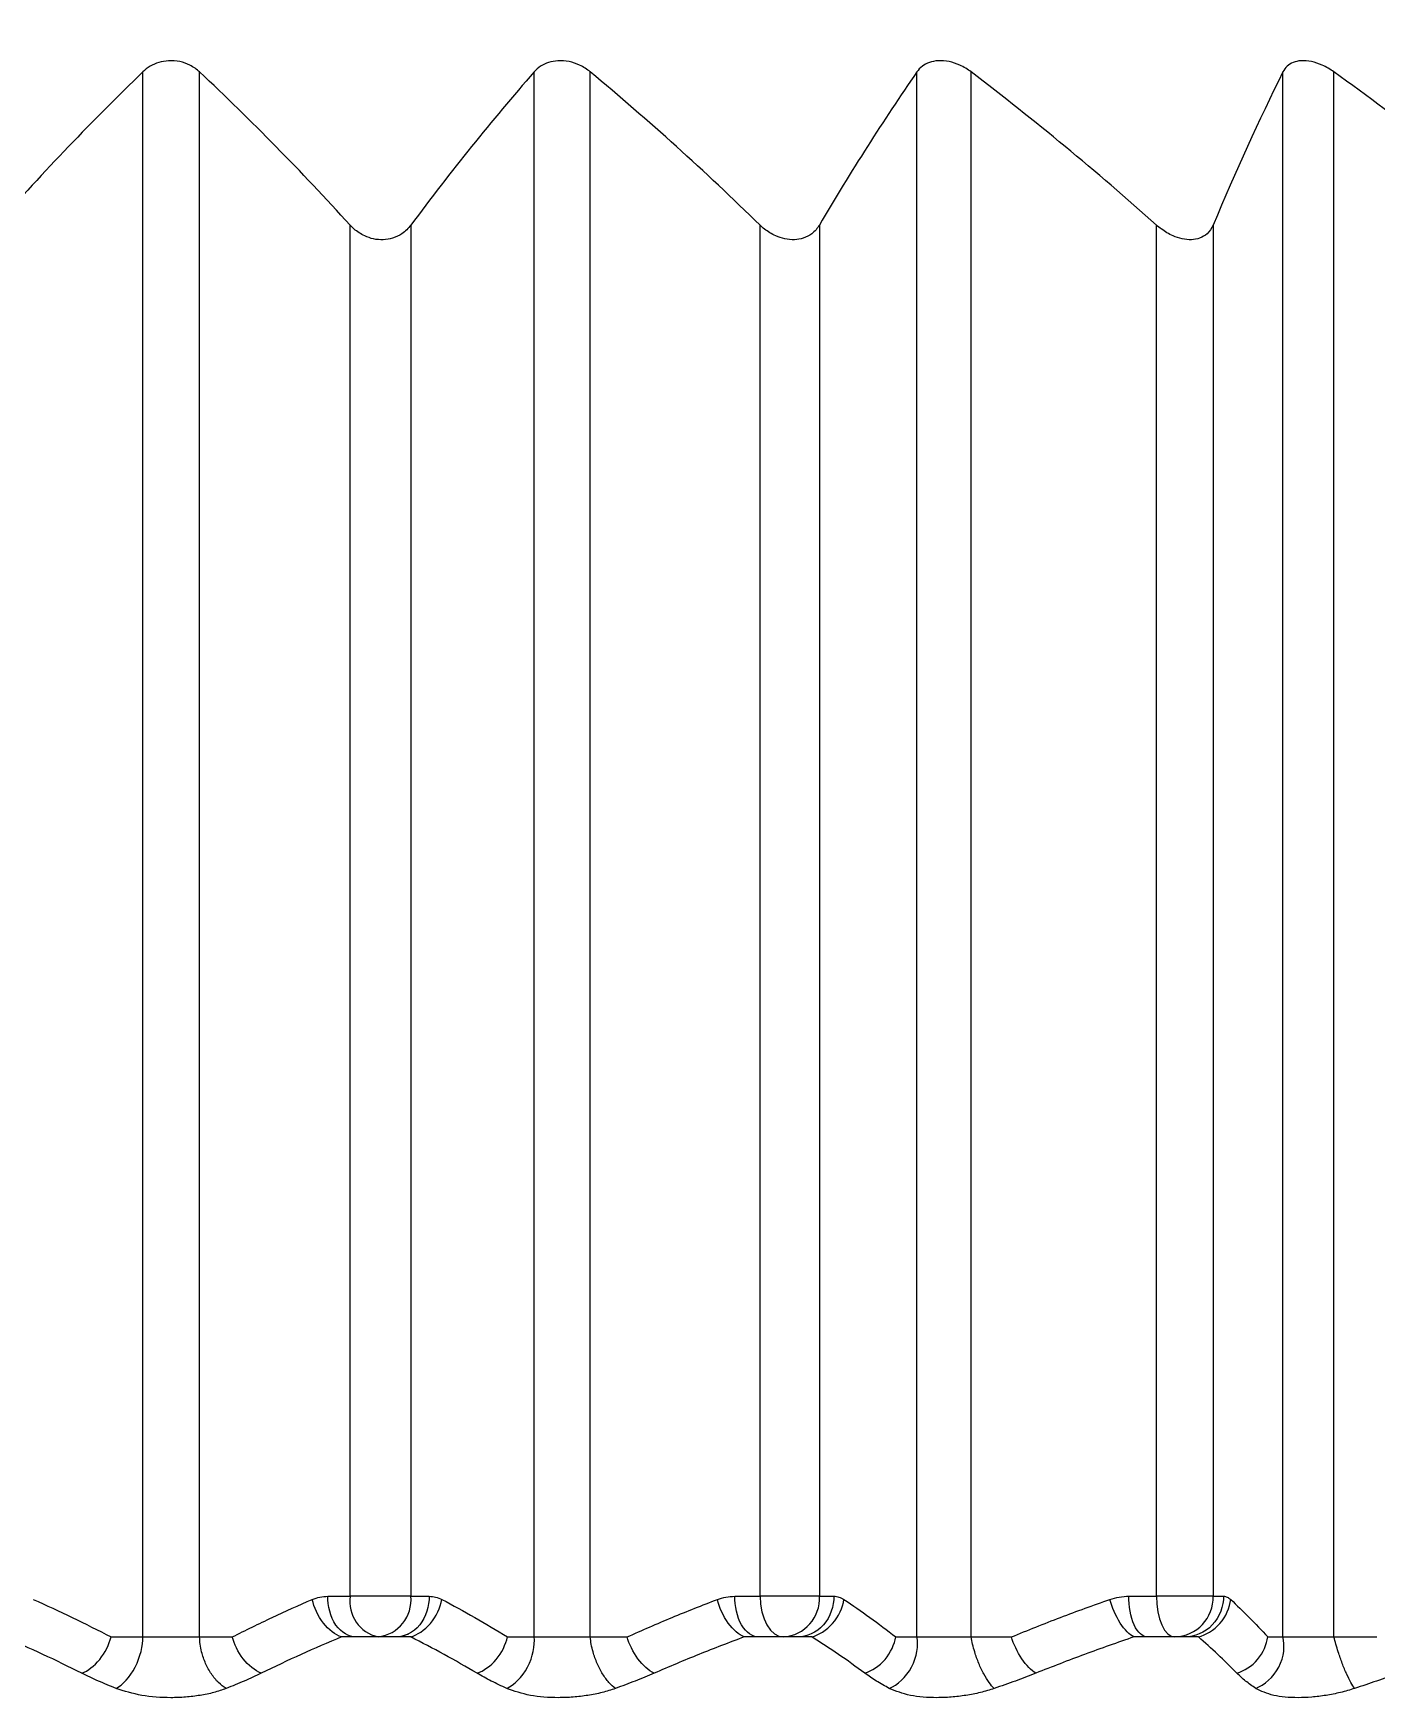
# Model space of a CAD drawing. Header units: inches. Extents: x 24920 to 61775, y 10942 to 38819.
# Drawn here: x 58780.938 to 58784.241, y 31336.41 to 31340.5 of the extents above; entities that cross this region are included whole.
import ezdxf

# ---------------------------------------------------------------- set-up
doc = ezdxf.new("R2010")
doc.units = ezdxf.units.IN
doc.header["$MEASUREMENT"] = 0
doc.layers.add('FF-FIXT', color=2, linetype='Continuous')

# ---------------------------------------------------------------- blocks, each defined once
blk = doc.blocks.new('sgg')
at = {"layer": 'FF-FIXT', "color": 8, "ltscale": 3}
for p, q in [((58781.2076, 31161.0597), (58781.2075, 31164.9051)), ((58781.3473, 31161.0597), (58781.3473, 31164.9051)), ((58782.1695, 31161.0597), (58782.1695, 31164.9051)), ((58782.3075, 31161.0597), (58782.3075, 31164.9052)), ((58783.1104, 31161.0597), (58783.1103, 31164.9052)), ((58783.2436, 31161.0597), (58783.2435, 31164.9052)), ((58784.0099, 31161.0597), (58784.0098, 31164.9052)), ((58784.1355, 31161.0597), (58784.1354, 31164.9052)), ((58781.7172, 31161.1597), (58781.7172, 31164.5289)), ((58781.8665, 31164.5289), (58781.8666, 31161.1597)), ((58782.7248, 31161.1597), (58782.7247, 31164.5289)), ((58782.8705, 31164.5289), (58782.8706, 31161.1597)), ((58783.6993, 31161.1597), (58783.6992, 31164.5289)), ((58783.8384, 31164.5289), (58783.8385, 31161.1597)), ((58781.6621, 31161.1597), (58781.7172, 31161.1597)), ((58781.8666, 31161.1597), (58781.7172, 31161.1597)), ((58781.8666, 31161.1597), (58781.9117, 31161.1597)), ((58782.6626, 31161.1597), (58782.7248, 31161.1597)), ((58782.8706, 31161.1597), (58782.7248, 31161.1597)), ((58782.8706, 31161.1597), (58782.9064, 31161.1597)), ((58783.6313, 31161.1597), (58783.6993, 31161.1597)), ((58783.8385, 31161.1597), (58783.6993, 31161.1597)), ((58783.8385, 31161.1597), (58783.864, 31161.1597)), ((58781.1295, 31161.0597), (58781.2076, 31161.0597)), ((58781.3473, 31161.0597), (58781.4276, 31161.0597)), ((58781.7309, 31161.0597), (58781.6959, 31161.0597)), ((58781.7861, 31161.0597), (58781.7309, 31161.0597)), ((58781.8313, 31161.0597), (58781.7309, 31161.0597)), ((58781.8313, 31161.0597), (58781.7861, 31161.0597)), ((58781.8663, 31161.0597), (58781.8313, 31161.0597)), ((58781.8607, 31161.0667), (58781.8396, 31161.0596)), ((58782.1038, 31161.0597), (58782.1695, 31161.0597)), ((58782.3075, 31161.0597), (58782.398, 31161.0597)), ((58782.7201, 31161.0597), (58782.6859, 31161.0597)), ((58782.8181, 31161.0597), (58782.7201, 31161.0597)), ((58782.7823, 31161.0597), (58782.7201, 31161.0597)), ((58782.8181, 31161.0597), (58782.7823, 31161.0597)), ((58782.8522, 31161.0597), (58782.8181, 31161.0597)), ((58783.0584, 31161.0597), (58783.1104, 31161.0597)), ((58783.2436, 31161.0597), (58783.3425, 31161.0597)), ((58783.6763, 31161.0597), (58783.6436, 31161.0597)), ((58783.7698, 31161.0597), (58783.6763, 31161.0597)), ((58783.7443, 31161.0597), (58783.6763, 31161.0597)), ((58783.7698, 31161.0597), (58783.7443, 31161.0597)), ((58783.8023, 31161.0597), (58783.7698, 31161.0597)), ((58783.9727, 31161.0597), (58784.0099, 31161.0597)), ((58784.1355, 31161.0597), (58784.2405, 31161.0597))]:
    blk.add_line(p, q, dxfattribs=at)
at = {"layer": 'FF-FIXT', "color": 8, "ltscale": 3, "flags": 128}
for points in [[(58782.7248, 31161.1597), (58782.7259, 31161.1402), (58782.7292, 31161.1214), (58782.7345, 31161.1042), (58782.7417, 31161.089), (58782.7504, 31161.0766), (58782.7603, 31161.0673), (58782.7711, 31161.0616), (58782.7823, 31161.0597)], [(58783.6993, 31161.1597), (58783.7002, 31161.1402), (58783.7027, 31161.1215), (58783.7069, 31161.1042), (58783.7125, 31161.089), (58783.7193, 31161.0766), (58783.7271, 31161.0673), (58783.7355, 31161.0617), (58783.7443, 31161.0597)]]:
    blk.add_lwpolyline(points, dxfattribs=at)
at = {"layer": 'FF-FIXT', "color": 8, "ltscale": 3}
for centre, radius, start, end in [((58781.1834, 31158.0597), 9.5, 90.00122, 134.64926), ((58781.1834, 31158.0597), 9.5, 43.78171, 90.00122), ((58781.8052, 31161.1466), 0.0889, 171.5064, 257.608), ((58781.7751, 31161.1509), 0.0918, 276.8546, 5.5093), ((58782.7761, 31161.1542), 0.0947, 273.7894, 3.3415), ((58783.7413, 31161.1569), 0.0972, 271.7674, 1.6678)]:
    blk.add_arc(centre, radius, start, end, dxfattribs=at)
for points, knots in [([(58781.3473, 31164.9051), (58781.3405, 31164.9115), (58781.3325, 31164.9172), (58781.3233, 31164.9218), (58781.3158, 31164.9256), (58781.3073, 31164.9286), (58781.2985, 31164.9305), (58781.2896, 31164.9324), (58781.2801, 31164.9332), (58781.2708, 31164.9326), (58781.2627, 31164.9321), (58781.2546, 31164.9306), (58781.2471, 31164.9284), (58781.2395, 31164.926), (58781.2323, 31164.9228), (58781.2258, 31164.919), (58781.2189, 31164.915), (58781.2128, 31164.9102), (58781.2075, 31164.9051)], [0, 0, 0, 0, 0.0000337382, 0.0000337382, 0.0000337382, 0.0000613606, 0.0000613606, 0.0000613606, 0.0000892256, 0.0000892256, 0.0000892256, 0.0001137012, 0.0001137012, 0.0001137012, 0.0001388699, 0.0001388699, 0.0001388699, 0.0001659953, 0.0001659953, 0.0001659953, 0.0001659953]), ([(58782.3075, 31164.9052), (58782.2999, 31164.9115), (58782.291, 31164.9173), (58782.2813, 31164.9219), (58782.2733, 31164.9256), (58782.2645, 31164.9287), (58782.2555, 31164.9305), (58782.2464, 31164.9324), (58782.2369, 31164.9332), (58782.2279, 31164.9326), (58782.2199, 31164.9321), (58782.2122, 31164.9307), (58782.2051, 31164.9284), (58782.1979, 31164.926), (58782.1913, 31164.9228), (58782.1855, 31164.9191), (58782.1793, 31164.915), (58782.1739, 31164.9103), (58782.1695, 31164.9052)], [0, 0, 0, 0, 0.0000337382, 0.0000337382, 0.0000337382, 0.0000613606, 0.0000613606, 0.0000613606, 0.0000892256, 0.0000892256, 0.0000892256, 0.0001137012, 0.0001137012, 0.0001137012, 0.0001388699, 0.0001388699, 0.0001388699, 0.0001659953, 0.0001659953, 0.0001659953, 0.0001659953]), ([(58783.2436, 31164.9052), (58783.2352, 31164.9115), (58783.2258, 31164.9173), (58783.2157, 31164.9219), (58783.2074, 31164.9256), (58783.1985, 31164.9287), (58783.1895, 31164.9306), (58783.1805, 31164.9325), (58783.1711, 31164.9332), (58783.1625, 31164.9326), (58783.1549, 31164.9322), (58783.1476, 31164.9307), (58783.1412, 31164.9284), (58783.1346, 31164.9261), (58783.1287, 31164.9228), (58783.1237, 31164.9191), (58783.1183, 31164.915), (58783.1138, 31164.9103), (58783.1103, 31164.9052)], [0, 0, 0, 0, 0.0000337382, 0.0000337382, 0.0000337382, 0.0000613606, 0.0000613606, 0.0000613606, 0.0000892256, 0.0000892256, 0.0000892256, 0.0001137012, 0.0001137012, 0.0001137012, 0.0001388699, 0.0001388699, 0.0001388699, 0.0001659953, 0.0001659953, 0.0001659953, 0.0001659953]), ([(58784.1354, 31164.9052), (58784.1266, 31164.9115), (58784.1168, 31164.9173), (58784.1066, 31164.9219), (58784.0982, 31164.9257), (58784.0892, 31164.9287), (58784.0805, 31164.9306), (58784.0717, 31164.9325), (58784.0627, 31164.9332), (58784.0547, 31164.9327), (58784.0476, 31164.9322), (58784.041, 31164.9307), (58784.0353, 31164.9284), (58784.0294, 31164.9261), (58784.0243, 31164.9229), (58784.0202, 31164.9191), (58784.0158, 31164.915), (58784.0123, 31164.9103), (58784.0098, 31164.9052)], [0, 0, 0, 0, 0.0000337382, 0.0000337382, 0.0000337382, 0.0000613606, 0.0000613606, 0.0000613606, 0.0000892256, 0.0000892256, 0.0000892256, 0.0001137012, 0.0001137012, 0.0001137012, 0.0001388699, 0.0001388699, 0.0001388699, 0.0001659953, 0.0001659953, 0.0001659953, 0.0001659953]), ([(58781.8665, 31164.5289), (58781.8606, 31164.5211), (58781.8532, 31164.5137), (58781.8442, 31164.5077), (58781.8376, 31164.5032), (58781.8299, 31164.4994), (58781.8215, 31164.4968), (58781.8143, 31164.4946), (58781.8065, 31164.4932), (58781.7986, 31164.4929), (58781.7907, 31164.4925), (58781.7825, 31164.4933), (58781.7748, 31164.4949), (58781.7673, 31164.4966), (58781.7599, 31164.4991), (58781.7532, 31164.5022), (58781.7434, 31164.5067), (58781.7346, 31164.5127), (58781.7271, 31164.5192), (58781.7235, 31164.5223), (58781.7202, 31164.5255), (58781.7172, 31164.5289)], [0, 0, 0, 0, 0.000037755, 0.000037755, 0.000037755, 0.0000657467, 0.0000657467, 0.0000657467, 0.0000895473, 0.0000895473, 0.0000895473, 0.0001134069, 0.0001134069, 0.0001134069, 0.0001365653, 0.0001365653, 0.0001365653, 0.0001706438, 0.0001706438, 0.0001706438, 0.000186607, 0.000186607, 0.000186607, 0.000186607]), ([(58782.8705, 31164.5289), (58782.8659, 31164.5211), (58782.8597, 31164.5137), (58782.8517, 31164.5077), (58782.8458, 31164.5032), (58782.8388, 31164.4994), (58782.831, 31164.4968), (58782.8243, 31164.4946), (58782.8169, 31164.4932), (58782.8092, 31164.4929), (58782.8015, 31164.4926), (58782.7935, 31164.4933), (58782.7857, 31164.495), (58782.7781, 31164.4966), (58782.7706, 31164.4991), (58782.7636, 31164.5022), (58782.7534, 31164.5068), (58782.744, 31164.5127), (58782.7357, 31164.5192), (58782.7318, 31164.5223), (58782.7282, 31164.5256), (58782.7247, 31164.5289)], [0, 0, 0, 0, 0.000037755, 0.000037755, 0.000037755, 0.0000657467, 0.0000657467, 0.0000657467, 0.0000895473, 0.0000895473, 0.0000895473, 0.0001134069, 0.0001134069, 0.0001134069, 0.0001365653, 0.0001365653, 0.0001365653, 0.0001706438, 0.0001706438, 0.0001706438, 0.000186607, 0.000186607, 0.000186607, 0.000186607]), ([(58783.8384, 31164.5289), (58783.8351, 31164.5211), (58783.8302, 31164.5137), (58783.8234, 31164.5077), (58783.8184, 31164.5033), (58783.8123, 31164.4995), (58783.8051, 31164.4968), (58783.7991, 31164.4946), (58783.7922, 31164.4932), (58783.7849, 31164.4929), (58783.7777, 31164.4926), (58783.7698, 31164.4933), (58783.7622, 31164.495), (58783.7547, 31164.4966), (58783.7472, 31164.4991), (58783.7401, 31164.5022), (58783.7297, 31164.5068), (58783.7199, 31164.5127), (58783.7111, 31164.5193), (58783.7069, 31164.5223), (58783.703, 31164.5256), (58783.6992, 31164.5289)], [0, 0, 0, 0, 0.000037755, 0.000037755, 0.000037755, 0.0000657467, 0.0000657467, 0.0000657467, 0.0000895473, 0.0000895473, 0.0000895473, 0.0001134069, 0.0001134069, 0.0001134069, 0.0001365653, 0.0001365653, 0.0001365653, 0.0001706438, 0.0001706438, 0.0001706438, 0.000186607, 0.000186607, 0.000186607, 0.000186607]), ([(58780.9384, 31161.1518), (58780.9703, 31161.1373), (58781.0344, 31161.1082), (58781.0978, 31161.0759), (58781.1295, 31161.0597)], [0, 0, 0, 0, 0.498413, 1, 1, 1, 1]), ([(58781.4276, 31161.0597), (58781.4602, 31161.0759), (58781.5253, 31161.1082), (58781.5913, 31161.1373), (58781.6241, 31161.1518)], [0, 0, 0, 0, 0.501582, 1, 1, 1, 1]), ([(58781.6241, 31161.1518), (58781.6303, 31161.1541), (58781.6428, 31161.1586), (58781.6556, 31161.1593), (58781.6621, 31161.1597)], [0, 0, 0, 0, 0.498577, 1, 1, 1, 1]), ([(58781.6959, 31161.0597), (58781.6813, 31161.0647), (58781.6648, 31161.0767), (58781.6381, 31161.1109), (58781.6285, 31161.1325), (58781.6241, 31161.1518)], [0, 0, 0, 0, 0.5, 0.5, 1, 1, 1, 1]), ([(58781.7309, 31161.0597), (58781.7147, 31161.0597), (58781.6957, 31161.0694), (58781.6688, 31161.1085), (58781.6621, 31161.1361), (58781.6621, 31161.1597)], [0, 0, 0, 0, 0.5, 0.5, 1, 1, 1, 1]), ([(58781.9117, 31161.1597), (58781.9117, 31161.1361), (58781.9039, 31161.1085), (58781.8725, 31161.0695), (58781.8502, 31161.0597), (58781.8313, 31161.0597)], [0, 0, 0, 0, 0.5, 0.5, 1, 1, 1, 1]), ([(58781.8663, 31161.0597), (58781.8822, 31161.0645), (58781.9001, 31161.0758), (58781.9289, 31161.1096), (58781.9391, 31161.1316), (58781.9428, 31161.1518)], [0, 0, 0, 0, 0.5, 0.5, 1, 1, 1, 1]), ([(58781.9117, 31161.1597), (58781.917, 31161.1593), (58781.9275, 31161.1586), (58781.9377, 31161.1541), (58781.9428, 31161.1518)], [0, 0, 0, 0, 0.501141, 1, 1, 1, 1]), ([(58781.9428, 31161.1518), (58781.9697, 31161.1373), (58782.0237, 31161.1082), (58782.0771, 31161.0759), (58782.1038, 31161.0597)], [0, 0, 0, 0, 0.498413, 1, 1, 1, 1]), ([(58782.398, 31161.0597), (58782.4349, 31161.0759), (58782.5083, 31161.1083), (58782.5827, 31161.1373), (58782.6198, 31161.1518)], [0, 0, 0, 0, 0.501585, 1, 1, 1, 1]), ([(58782.6198, 31161.1518), (58782.6268, 31161.1541), (58782.6408, 31161.1586), (58782.6553, 31161.1593), (58782.6626, 31161.1597)], [0, 0, 0, 0, 0.4985774, 1, 1, 1, 1]), ([(58782.6859, 31161.0597), (58782.6733, 31161.0648), (58782.6587, 31161.0767), (58782.6342, 31161.1109), (58782.6247, 31161.1325), (58782.6198, 31161.1518)], [0, 0, 0, 0, 0.5, 0.5, 1, 1, 1, 1]), ([(58782.7201, 31161.0597), (58782.7066, 31161.0597), (58782.6907, 31161.0695), (58782.6682, 31161.1085), (58782.6626, 31161.1361), (58782.6626, 31161.1597)], [0, 0, 0, 0, 0.5, 0.5, 1, 1, 1, 1]), ([(58782.9064, 31161.1597), (58782.9064, 31161.1361), (58782.8977, 31161.1085), (58782.8633, 31161.0695), (58782.8389, 31161.0597), (58782.8181, 31161.0597)], [0, 0, 0, 0, 0.5, 0.5, 1, 1, 1, 1]), ([(58782.8522, 31161.0597), (58782.8694, 31161.0645), (58782.8884, 31161.0758), (58782.9181, 31161.1096), (58782.928, 31161.1316), (58782.931, 31161.1518)], [0, 0, 0, 0, 0.5, 0.5, 1, 1, 1, 1]), ([(58782.9064, 31161.1597), (58782.9105, 31161.1594), (58782.9189, 31161.1586), (58782.9269, 31161.1541), (58782.931, 31161.1518)], [0, 0, 0, 0, 0.5011414, 1, 1, 1, 1]), ([(58782.931, 31161.1518), (58782.9523, 31161.1373), (58782.995, 31161.1083), (58783.0372, 31161.0759), (58783.0584, 31161.0597)], [0, 0, 0, 0, 0.498413, 1, 1, 1, 1]), ([(58783.3425, 31161.0597), (58783.3827, 31161.0759), (58783.4629, 31161.1083), (58783.5441, 31161.1374), (58783.5846, 31161.1519)], [0, 0, 0, 0, 0.5015821, 1, 1, 1, 1]), ([(58783.5846, 31161.1519), (58783.5922, 31161.1541), (58783.6076, 31161.1587), (58783.6234, 31161.1594), (58783.6313, 31161.1597)], [0, 0, 0, 0, 0.498577, 1, 1, 1, 1]), ([(58783.6436, 31161.0597), (58783.6334, 31161.0648), (58783.621, 31161.0767), (58783.5991, 31161.111), (58783.59, 31161.1325), (58783.5846, 31161.1519)], [0, 0, 0, 0, 0.5, 0.5, 1, 1, 1, 1]), ([(58783.6763, 31161.0597), (58783.6657, 31161.0597), (58783.6533, 31161.0695), (58783.6357, 31161.1085), (58783.6313, 31161.1362), (58783.6313, 31161.1597)], [0, 0, 0, 0, 0.5, 0.5, 1, 1, 1, 1]), ([(58783.864, 31161.1597), (58783.864, 31161.1362), (58783.8548, 31161.1085), (58783.818, 31161.0695), (58783.792, 31161.0597), (58783.7698, 31161.0597)], [0, 0, 0, 0, 0.5, 0.5, 1, 1, 1, 1]), ([(58783.8023, 31161.0597), (58783.8204, 31161.0646), (58783.8402, 31161.0758), (58783.8701, 31161.1096), (58783.8795, 31161.1316), (58783.8816, 31161.1519)], [0, 0, 0, 0, 0.5, 0.5, 1, 1, 1, 1]), ([(58783.864, 31161.1597), (58783.867, 31161.1594), (58783.873, 31161.1587), (58783.8787, 31161.1541), (58783.8816, 31161.1519)], [0, 0, 0, 0, 0.5011414, 1, 1, 1, 1]), ([(58783.8816, 31161.1519), (58783.8968, 31161.1374), (58783.9274, 31161.1083), (58783.9576, 31161.076), (58783.9727, 31161.0597)], [0, 0, 0, 0, 0.498413, 1, 1, 1, 1]), ([(58781.0578, 31160.9705), (58781.0259, 31160.9862), (58780.9623, 31161.0175), (58780.8979, 31161.0456), (58780.8657, 31161.0597)], [0, 0, 0, 0, 0.5000001, 1, 1, 1, 1]), ([(58781.0578, 31160.9705), (58781.0723, 31160.9762), (58781.0884, 31160.9881), (58781.1149, 31161.0208), (58781.1248, 31161.0412), (58781.1295, 31161.0597)], [0, 0, 0, 0, 0.5, 0.5, 1, 1, 1, 1]), ([(58781.1419, 31160.9329), (58781.1576, 31160.9415), (58781.1761, 31160.9606), (58781.2019, 31161.0105), (58781.208, 31161.0389), (58781.2075, 31161.0597)], [0, 0, 0, 0, 0.5, 0.5, 1, 1, 1, 1]), ([(58781.2075, 31161.0597), (58781.2144, 31161.0596), (58781.2224, 31161.0597), (58781.231, 31161.0597), (58781.2409, 31161.0597), (58781.2518, 31161.0597), (58781.2628, 31161.0597), (58781.2739, 31161.0597), (58781.2854, 31161.0597), (58781.2964, 31161.0597), (58781.3074, 31161.0597), (58781.3182, 31161.0597), (58781.3279, 31161.0597), (58781.3349, 31161.0597), (58781.3415, 31161.0596), (58781.3473, 31161.0597)], [0, 0, 0, 0, 0.0000293073, 0.0000293073, 0.0000293073, 0.0000629551, 0.0000629551, 0.0000629551, 0.0000966479, 0.0000966479, 0.0000966479, 0.0001303408, 0.0001303408, 0.0001303408, 0.0001544286, 0.0001544286, 0.0001544286, 0.0001544286]), ([(58781.4125, 31160.9329), (58781.4061, 31160.9373), (58781.3933, 31160.946), (58781.3757, 31160.968), (58781.3613, 31160.9941), (58781.3525, 31161.0196), (58781.348, 31161.0419), (58781.3476, 31161.0537), (58781.3473, 31161.0597)], [0, 0, 0, 0, 0.187319, 0.374876, 0.562147, 0.749607, 0.875012, 1, 1, 1, 1]), ([(58781.4986, 31160.9705), (58781.4834, 31160.9766), (58781.4671, 31160.9895), (58781.4413, 31161.0227), (58781.4322, 31161.0424), (58781.4276, 31161.0597)], [0, 0, 0, 0, 0.5, 0.5, 1, 1, 1, 1]), ([(58781.6959, 31161.0597), (58781.6628, 31161.0456), (58781.5967, 31161.0175), (58781.5313, 31160.9862), (58781.4986, 31160.9705)], [0, 0, 0, 0, 0.500001, 1, 1, 1, 1]), ([(58782.0291, 31160.9705), (58782.0022, 31160.9862), (58781.9482, 31161.0175), (58781.8936, 31161.0456), (58781.8663, 31161.0597)], [0, 0, 0, 0, 0.5, 1, 1, 1, 1]), ([(58782.0291, 31160.9705), (58782.0452, 31160.9762), (58782.0626, 31160.9881), (58782.0902, 31161.0208), (58782.0998, 31161.0412), (58782.1038, 31161.0597)], [0, 0, 0, 0, 0.5, 0.5, 1, 1, 1, 1]), ([(58782.1021, 31160.9329), (58782.1199, 31160.9416), (58782.1403, 31160.9606), (58782.1668, 31161.0105), (58782.1717, 31161.0389), (58782.1695, 31161.0597)], [0, 0, 0, 0, 0.5, 0.5, 1, 1, 1, 1]), ([(58782.1695, 31161.0597), (58782.1753, 31161.0596), (58782.1824, 31161.0597), (58782.1902, 31161.0597), (58782.1992, 31161.0597), (58782.2094, 31161.0597), (58782.2201, 31161.0597), (58782.2308, 31161.0597), (58782.2422, 31161.0597), (58782.2534, 31161.0597), (58782.2645, 31161.0597), (58782.2758, 31161.0597), (58782.2862, 31161.0597), (58782.2938, 31161.0597), (58782.301, 31161.0596), (58782.3075, 31161.0597)], [0, 0, 0, 0, 0.0000293073, 0.0000293073, 0.0000293073, 0.0000629551, 0.0000629551, 0.0000629551, 0.0000966479, 0.0000966479, 0.0000966479, 0.0001303408, 0.0001303408, 0.0001303408, 0.0001544286, 0.0001544286, 0.0001544286, 0.0001544286]), ([(58782.3692, 31160.933), (58782.3638, 31160.9373), (58782.3531, 31160.9461), (58782.3375, 31160.968), (58782.3239, 31160.9941), (58782.3149, 31161.0196), (58782.3095, 31161.0419), (58782.3082, 31161.0538), (58782.3075, 31161.0597)], [0, 0, 0, 0, 0.187319, 0.374876, 0.562147, 0.749607, 0.875012, 1, 1, 1, 1]), ([(58782.4643, 31160.9705), (58782.4512, 31160.9766), (58782.4365, 31160.9895), (58782.4124, 31161.0227), (58782.4032, 31161.0424), (58782.398, 31161.0597)], [0, 0, 0, 0, 0.5, 0.5, 1, 1, 1, 1]), ([(58782.6859, 31161.0597), (58782.6487, 31161.0456), (58782.5745, 31161.0175), (58782.501, 31160.9862), (58782.4643, 31160.9705)], [0, 0, 0, 0, 0.5, 1, 1, 1, 1]), ([(58782.9824, 31160.9706), (58782.9608, 31160.9862), (58782.9176, 31161.0175), (58782.874, 31161.0456), (58782.8522, 31161.0597)], [0, 0, 0, 0, 0.5, 1, 1, 1, 1]), ([(58782.9824, 31160.9706), (58782.9996, 31160.9762), (58783.0179, 31160.9881), (58783.046, 31161.0209), (58783.0552, 31161.0412), (58783.0584, 31161.0597)], [0, 0, 0, 0, 0.5, 0.5, 1, 1, 1, 1]), ([(58783.0425, 31160.933), (58783.0621, 31160.9416), (58783.0839, 31160.9607), (58783.1106, 31161.0105), (58783.1143, 31161.039), (58783.1104, 31161.0597)], [0, 0, 0, 0, 0.5, 0.5, 1, 1, 1, 1]), ([(58783.1104, 31161.0597), (58783.115, 31161.0596), (58783.1209, 31161.0597), (58783.1278, 31161.0597), (58783.1357, 31161.0597), (58783.145, 31161.0597), (58783.1551, 31161.0597), (58783.1652, 31161.0597), (58783.1762, 31161.0597), (58783.1874, 31161.0597), (58783.1985, 31161.0597), (58783.21, 31161.0597), (58783.2209, 31161.0597), (58783.2287, 31161.0597), (58783.2364, 31161.0596), (58783.2436, 31161.0597)], [0, 0, 0, 0, 0.0000293073, 0.0000293073, 0.0000293073, 0.0000629551, 0.0000629551, 0.0000629551, 0.0000966479, 0.0000966479, 0.0000966479, 0.0001303408, 0.0001303408, 0.0001303408, 0.0001544286, 0.0001544286, 0.0001544286, 0.0001544286]), ([(58783.3004, 31160.933), (58783.2962, 31160.9373), (58783.2877, 31160.9461), (58783.2744, 31160.968), (58783.2621, 31160.9942), (58783.253, 31161.0197), (58783.2469, 31161.0419), (58783.2447, 31161.0538), (58783.2436, 31161.0597)], [0, 0, 0, 0, 0.187319, 0.374876, 0.562147, 0.749607, 0.875012, 1, 1, 1, 1]), ([(58783.4026, 31160.9706), (58783.3917, 31160.9766), (58783.3791, 31160.9895), (58783.3571, 31161.0227), (58783.3481, 31161.0424), (58783.3425, 31161.0597)], [0, 0, 0, 0, 0.5, 0.5, 1, 1, 1, 1]), ([(58783.6436, 31161.0597), (58783.6032, 31161.0457), (58783.5224, 31161.0175), (58783.4425, 31160.9862), (58783.4026, 31160.9706)], [0, 0, 0, 0, 0.500001, 1, 1, 1, 1]), ([(58783.897, 31160.9706), (58783.8813, 31160.9862), (58783.8499, 31161.0175), (58783.8182, 31161.0457), (58783.8023, 31161.0597)], [0, 0, 0, 0, 0.5, 1, 1, 1, 1]), ([(58783.897, 31160.9706), (58783.915, 31160.9763), (58783.9339, 31160.9881), (58783.9618, 31161.0209), (58783.9704, 31161.0412), (58783.9727, 31161.0597)], [0, 0, 0, 0, 0.5, 0.5, 1, 1, 1, 1]), ([(58783.9431, 31160.933), (58783.9641, 31160.9416), (58783.9868, 31160.9607), (58784.0131, 31161.0105), (58784.0154, 31161.039), (58784.0099, 31161.0597)], [0, 0, 0, 0, 0.5, 0.5, 1, 1, 1, 1]), ([(58784.0099, 31161.0597), (58784.0132, 31161.0596), (58784.0179, 31161.0597), (58784.0237, 31161.0597), (58784.0303, 31161.0597), (58784.0386, 31161.0597), (58784.0478, 31161.0597), (58784.0571, 31161.0597), (58784.0676, 31161.0597), (58784.0784, 31161.0597), (58784.0892, 31161.0597), (58784.1007, 31161.0598), (58784.1118, 31161.0597), (58784.1199, 31161.0597), (58784.1279, 31161.0597), (58784.1355, 31161.0597)], [0, 0, 0, 0, 0.0000293073, 0.0000293073, 0.0000293073, 0.0000629551, 0.0000629551, 0.0000629551, 0.0000966479, 0.0000966479, 0.0000966479, 0.0001303408, 0.0001303408, 0.0001303408, 0.0001544286, 0.0001544286, 0.0001544286, 0.0001544286]), ([(58784.1863, 31160.933), (58784.1833, 31160.9374), (58784.1772, 31160.9461), (58784.1665, 31160.9681), (58784.1557, 31160.9942), (58784.1468, 31161.0197), (58784.14, 31161.0419), (58784.137, 31161.0538), (58784.1355, 31161.0597)], [0, 0, 0, 0, 0.187319, 0.374876, 0.562147, 0.749607, 0.875012, 1, 1, 1, 1]), ([(58781.1419, 31160.9329), (58781.1272, 31160.939), (58781.0978, 31160.951), (58781.0711, 31160.964), (58781.0578, 31160.9705)], [0, 0, 0, 0, 0.5000034, 1, 1, 1, 1]), ([(58781.4986, 31160.9705), (58781.4849, 31160.964), (58781.4575, 31160.951), (58781.4275, 31160.939), (58781.4125, 31160.9329)], [0, 0, 0, 0, 0.499997, 1, 1, 1, 1]), ([(58782.1021, 31160.9329), (58782.0892, 31160.939), (58782.0633, 31160.951), (58782.0405, 31160.964), (58782.0291, 31160.9705)], [0, 0, 0, 0, 0.500003, 1, 1, 1, 1]), ([(58782.4643, 31160.9705), (58782.449, 31160.964), (58782.4184, 31160.9511), (58782.3856, 31160.939), (58782.3692, 31160.933)], [0, 0, 0, 0, 0.499997, 1, 1, 1, 1]), ([(58783.0425, 31160.933), (58783.0317, 31160.939), (58783.0099, 31160.9511), (58782.9916, 31160.9641), (58782.9824, 31160.9706)], [0, 0, 0, 0, 0.500003, 1, 1, 1, 1]), ([(58783.4026, 31160.9706), (58783.386, 31160.9641), (58783.3528, 31160.9511), (58783.3179, 31160.939), (58783.3004, 31160.933)], [0, 0, 0, 0, 0.499997, 1, 1, 1, 1]), ([(58783.9431, 31160.933), (58783.9345, 31160.939), (58783.9174, 31160.9511), (58783.9038, 31160.9641), (58783.897, 31160.9706)], [0, 0, 0, 0, 0.500003, 1, 1, 1, 1]), ([(58784.2932, 31160.9706), (58784.2757, 31160.9641), (58784.2406, 31160.9511), (58784.2044, 31160.939), (58784.1863, 31160.933)], [0, 0, 0, 0, 0.4999966, 1, 1, 1, 1]), ([(58781.4125, 31160.9329), (58781.4025, 31160.9295), (58781.3826, 31160.9225), (58781.3486, 31160.9156), (58781.313, 31160.9112), (58781.2647, 31160.9095), (58781.2031, 31160.9136), (58781.1623, 31160.9265), (58781.1419, 31160.9329)], [0, 0, 0, 0, 0.125244, 0.250422, 0.37569, 0.50093, 0.750634, 1, 1, 1, 1]), ([(58782.3692, 31160.933), (58782.3585, 31160.9295), (58782.337, 31160.9225), (58782.3016, 31160.9156), (58782.2654, 31160.9113), (58782.2173, 31160.9095), (58782.1575, 31160.9136), (58782.1206, 31160.9265), (58782.1021, 31160.9329)], [0, 0, 0, 0, 0.125244, 0.250422, 0.37569, 0.50093, 0.750634, 1, 1, 1, 1]), ([(58783.3004, 31160.933), (58783.2892, 31160.9295), (58783.2666, 31160.9225), (58783.2307, 31160.9156), (58783.1947, 31160.9113), (58783.1477, 31160.9095), (58783.091, 31160.9136), (58783.0587, 31160.9265), (58783.0425, 31160.933)], [0, 0, 0, 0, 0.125244, 0.250422, 0.37569, 0.50093, 0.750634, 1, 1, 1, 1]), ([(58784.1863, 31160.933), (58784.1747, 31160.9295), (58784.1516, 31160.9226), (58784.1158, 31160.9156), (58784.0807, 31160.9113), (58784.036, 31160.9095), (58783.9836, 31160.9137), (58783.9566, 31160.9265), (58783.9431, 31160.933)], [0, 0, 0, 0, 0.125244, 0.250422, 0.37569, 0.50093, 0.750634, 1, 1, 1, 1])]:
    blk.add_open_spline(points, degree=3, knots=knots, dxfattribs=at)
for points in [[(58781.2075, 31164.9051), (58781.0842, 31164.7862), (58780.9643, 31164.6608), (58780.8478, 31164.5289)], [(58781.7172, 31164.5289), (58781.5973, 31164.6608), (58781.474, 31164.7862), (58781.3473, 31164.9051)], [(58782.1695, 31164.9052), (58782.0656, 31164.7863), (58781.9646, 31164.6608), (58781.8665, 31164.5289)], [(58782.7247, 31164.5289), (58782.5896, 31164.6608), (58782.4505, 31164.7863), (58782.3075, 31164.9052)], [(58783.1103, 31164.9052), (58783.0281, 31164.7863), (58782.9482, 31164.6609), (58782.8705, 31164.5289)], [(58783.6992, 31164.5289), (58783.5516, 31164.6609), (58783.3997, 31164.7863), (58783.2436, 31164.9052)], [(58784.0098, 31164.9052), (58783.951, 31164.7863), (58783.8939, 31164.6609), (58783.8384, 31164.5289)], [(58784.6197, 31164.529), (58784.4629, 31164.6609), (58784.3014, 31164.7863), (58784.1354, 31164.9052)]]:
    blk.add_open_spline(points, degree=3, dxfattribs=at)

msp = doc.modelspace()

# ---------------------------------------------------------------- block references
msp.add_blockref('sgg', (0, 175.5))

doc.saveas('drawing.dxf')
